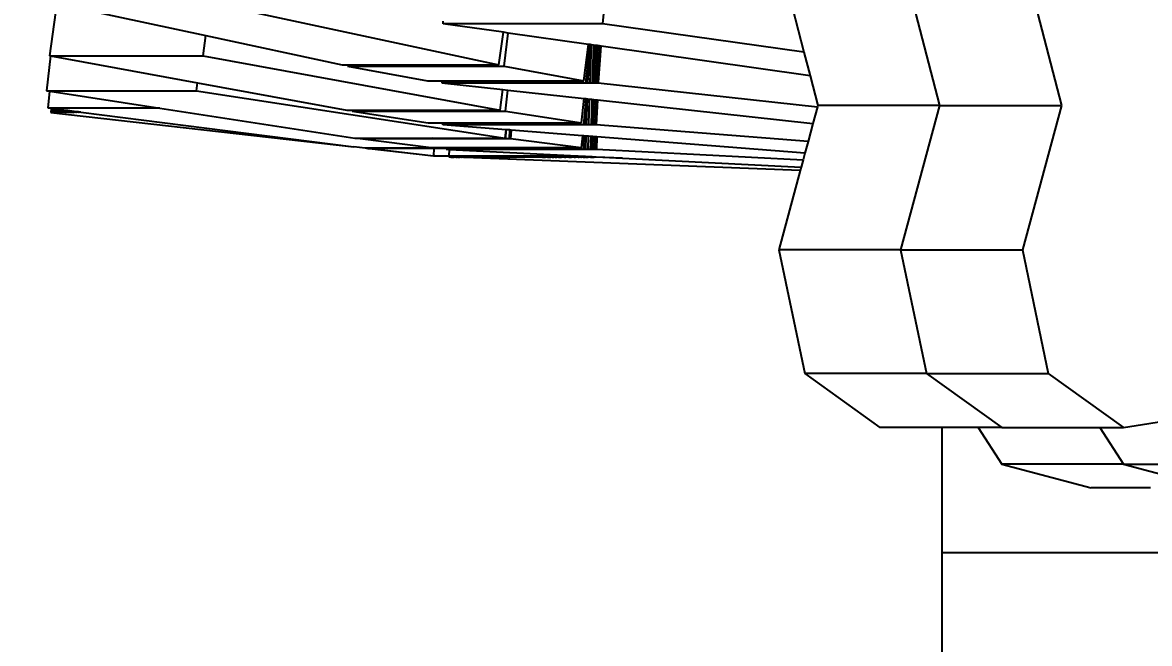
# Model space of a CAD drawing. Extents: x -24961 to 905641, y -154323 to 635957.
# Drawn here: x 392127.5 to 392526.9, y -138791.4 to -138571.2 of the extents above; entities that cross this region are included whole.
import ezdxf

# ---------------------------------------------------------------- set-up
doc = ezdxf.new("R2010")
doc.units = 0
doc.header["$LTSCALE"] = 1000
doc.header["$MEASUREMENT"] = 0
doc.layers.add('PUB_DIM', color=3, linetype='Continuous')
doc.styles.add('黑体_T3', font='simhei.ttf')
doc.dimstyles.new('副本 STANDARD黑&&100', dxfattribs={"dimtxt": 350, "dimasz": 100, "dimexe": 250, "dimexo": 300, "dimgap": 150, "dimtad": 1, "dimdec": 0, "dimdsep": 46, "dimtxsty": '黑体_T3', "dimblk": 'ARCHTICK', "dimcen": 0.09, "dimadec": 0, "dimazin": 0, "dimtfac": 1, "dimtdec": 0, "dimtix": 1, "dimtmove": 2, "dimatfit": 3, "dimfxl": 0, "dimtolj": 1, "dimtzin": 0, "dimarcsym": 0})

# ---------------------------------------------------------------- blocks, each defined once
blk = doc.blocks.new('_ArchTick')
at = {"color": 0, "linetype": 'ByBlock', "const_width": 0.4}
blk.add_lwpolyline([(-0.5, -0.5), (0.5, 0.5)], dxfattribs=at)
blk = doc.blocks.new('*D569')
at = {"layer": 'Defpoints', "color": 0, "transparency": 16777216}
for p in [(391242.56, -131207.9), (393009.55, -131207.9), (393009.55, -148107.9)]:
    blk.add_point(p, dxfattribs=at)
at = {"layer": 'PUB_DIM', "color": 0, "lineweight": -2, "transparency": 16777216}
for p, q in [((392709.55, -131207.9), (390992.56, -131207.9)), ((391242.56, -148107.9), (391242.56, -131207.9)), ((392709.55, -148107.9), (390992.56, -148107.9))]:
    blk.add_line(p, q, dxfattribs=at)
at = {"layer": 'PUB_DIM', "color": 0, "lineweight": -2, "transparency": 16777216, "xscale": 100, "yscale": 100, "zscale": 100}
for p, rotation in [((391242.56, -131207.9), 90), ((391242.56, -148107.9), 270)]:
    blk.add_blockref('_ArchTick', p, dxfattribs=dict(at, rotation=rotation))
at = {"layer": 'PUB_DIM', "color": 0, "transparency": 16777216, "insert": (390915.59, -139657.9), "char_height": 350, "attachment_point": 5, "rotation": 90, "style": '黑体_T3'}
blk.add_mtext('\\A1;16900', dxfattribs=at)
blk = doc.blocks.new('*D585')
at = {"layer": 'Defpoints', "color": 0, "transparency": 16777216}
for p in [(391771.84, -136107.63), (393008.57, -136107.88), (393007.84, -139707.88)]:
    blk.add_point(p, dxfattribs=at)
at = {"layer": 'PUB_DIM', "color": 0, "lineweight": -2, "transparency": 16777216}
for p, q in [((392708.57, -136107.82), (391521.84, -136107.58)), ((391771.11, -139707.63), (391771.84, -136107.63)), ((392707.84, -139707.82), (391521.11, -139707.58))]:
    blk.add_line(p, q, dxfattribs=at)
at = {"layer": 'PUB_DIM', "color": 0, "lineweight": -2, "transparency": 16777216, "xscale": 100, "yscale": 100, "zscale": 100}
for p, rotation in [((391771.84, -136107.63), 89.98847971758923), ((391771.11, -139707.63), 269.9884797175893)]:
    blk.add_blockref('_ArchTick', p, dxfattribs=dict(at, rotation=rotation))
at = {"layer": 'PUB_DIM', "color": 0, "transparency": 16777216, "insert": (391444.51, -137907.57), "char_height": 350, "attachment_point": 5, "rotation": 89.9885, "style": '黑体_T3'}
blk.add_mtext('\\A1;3600', dxfattribs=at)

msp = doc.modelspace()

# ---------------------------------------------------------------- linework, layer by layer
for p, q in [((392334.67, -138554.47), (392333.02, -138571.66)), ((392440.65, -138554.92), (392452.53, -138600.65)), ((392483.83, -138554.92), (392495.71, -138600.65)), ((392139.91, -138564.54), (392192.4, -138575.83)), ((392195.36, -138564.54), (392296.24, -138586.24)), ((392400.38, -138566.08), (392404.45, -138581.76)), ((392139.11, -138567.68), (392137.09, -138583.02)), ((392276.53, -138571.66), (392276.62, -138570.78)), ((392333.02, -138571.66), (392276.53, -138571.66)), ((392297.97, -138574.69), (392276.53, -138571.66)), ((392296.24, -138586.24), (392297.97, -138574.69)), ((392299.66, -138574.93), (392297.97, -138574.69)), ((392298.15, -138586.63), (392299.66, -138574.93)), ((392328.13, -138578.96), (392299.66, -138574.93)), ((392404.45, -138581.76), (392333.02, -138571.66)), ((392191.45, -138583.02), (392192.4, -138575.83)), ((392192.4, -138575.83), (392240.79, -138586.24)), ((392326.46, -138591.89), (392328.13, -138578.96)), ((392327.16, -138592.63), (392328.68, -138579.04)), ((392328.93, -138579.07), (392328.02, -138588.81)), ((392328.68, -138579.04), (392328.13, -138578.96)), ((392328.93, -138579.07), (392328.68, -138579.04)), ((392328.68, -138592.63), (392329.11, -138579.1)), ((392329.11, -138579.1), (392328.93, -138579.07)), ((392329.85, -138579.2), (392329.11, -138579.1)), ((392329.85, -138579.2), (392329.43, -138592.63)), ((392330.56, -138579.3), (392329.85, -138579.2)), ((392330.16, -138592.63), (392330.56, -138579.3)), ((392331.25, -138579.4), (392330.56, -138579.3)), ((392330.86, -138592.63), (392331.25, -138579.4)), ((392331.91, -138579.49), (392331.25, -138579.4)), ((392331.91, -138579.49), (392331.54, -138592.4)), ((392332.26, -138579.54), (392331.91, -138579.49)), ((392137.36, -138583.07), (392135.96, -138595.38)), ((392137.09, -138583.02), (392191.45, -138583.02)), ((392137.09, -138583.02), (392137.36, -138583.07)), ((392137.36, -138583.07), (392189.5, -138592.63)), ((392191.45, -138583.02), (392296.76, -138602.33)), ((392332.02, -138586.06), (392332.26, -138579.54)), ((392332.39, -138579.56), (392332.02, -138586.06)), ((392332.02, -138586.06), (392332.51, -138579.58)), ((392332.39, -138579.56), (392332.26, -138579.54)), ((392332.51, -138579.58), (392332.39, -138579.56)), ((392406.61, -138590.07), (392332.51, -138579.58)), ((392404.45, -138581.76), (392406.61, -138590.07)), ((392240.79, -138586.24), (392242.75, -138586.24)), ((392242.75, -138586.24), (392242.7, -138586.63)), ((392242.7, -138586.63), (392271.01, -138591.89)), ((392242.7, -138586.63), (392271.69, -138586.63)), ((392242.75, -138586.24), (392271.74, -138586.24)), ((392271.74, -138586.24), (392271.69, -138586.63)), ((392271.69, -138586.63), (392276.53, -138586.63)), ((392271.74, -138586.24), (392276.56, -138586.24)), ((392276.56, -138586.24), (392276.53, -138586.63)), ((392276.53, -138586.63), (392298.15, -138586.63)), ((392276.56, -138586.24), (392296.24, -138586.24)), ((392298.15, -138586.63), (392326.46, -138591.89)), ((392332.02, -138586.06), (392331.54, -138592.4)), ((392328.02, -138588.81), (392327.66, -138592.63)), ((392327.89, -138592.63), (392328.02, -138588.81)), ((392406.61, -138590.07), (392409.35, -138600.65)), ((392135.96, -138595.38), (392189.19, -138595.38)), ((392135.96, -138595.38), (392137.13, -138595.56)), ((392189.19, -138595.38), (392189.5, -138592.63)), ((392189.19, -138595.38), (392298.5, -138612.2)), ((392189.5, -138592.63), (392242.4, -138602.33)), ((392271.01, -138591.89), (392276.13, -138591.89)), ((392276.13, -138591.89), (392276.07, -138592.63)), ((392276.07, -138592.63), (392298.03, -138592.63)), ((392276.07, -138592.63), (392297.72, -138594.99)), ((392276.13, -138591.89), (392298.13, -138591.89)), ((392296.76, -138602.33), (392297.72, -138594.99)), ((392297.72, -138594.99), (392299.48, -138595.18)), ((392298.03, -138592.63), (392298.13, -138591.89)), ((392298.03, -138592.63), (392299.76, -138592.63)), ((392298.13, -138591.89), (392299.85, -138591.89)), ((392298.65, -138602.65), (392299.48, -138595.18)), ((392299.48, -138595.18), (392326.55, -138598.13)), ((392299.76, -138592.63), (392299.85, -138591.89)), ((392299.76, -138592.63), (392327.16, -138592.63)), ((392299.85, -138591.89), (392326.46, -138591.89)), ((392327.16, -138592.63), (392327.66, -138592.63)), ((392327.66, -138592.63), (392327.89, -138592.63)), ((392327.89, -138592.63), (392328.68, -138592.63)), ((392328.68, -138592.63), (392329.43, -138592.63)), ((392329.43, -138592.63), (392330.16, -138592.63)), ((392330.16, -138592.63), (392330.86, -138592.63)), ((392330.86, -138592.63), (392331.52, -138592.63)), ((392331.52, -138592.63), (392331.54, -138592.4)), ((392331.52, -138592.63), (392409.23, -138601.1)), ((392136.55, -138601.56), (392137.13, -138595.56)), ((392137.13, -138595.56), (392176.14, -138601.56)), ((392325.58, -138606.83), (392326.55, -138598.13)), ((392326.55, -138598.13), (392327.14, -138598.2)), ((392327.14, -138598.2), (392326.76, -138602.24)), ((392327.14, -138598.2), (392327.71, -138598.26)), ((392327.41, -138607.44), (392327.71, -138598.26)), ((392327.71, -138598.26), (392328.49, -138598.35)), ((392328.21, -138607.44), (392328.49, -138598.35)), ((392328.49, -138598.35), (392329.25, -138598.43)), ((392329.25, -138598.43), (392328.97, -138607.44)), ((392329.25, -138598.43), (392329.98, -138598.51)), ((392329.71, -138607.44), (392329.98, -138598.51)), ((392329.98, -138598.51), (392330.68, -138598.58)), ((392330.42, -138607.44), (392330.68, -138598.58)), ((392330.68, -138598.58), (392331.31, -138598.65)), ((392331.31, -138598.65), (392330.81, -138607.44)), ((392331.31, -138598.65), (392407.64, -138606.98)), ((392176.14, -138601.56), (392136.55, -138601.56)), ((392137.6, -138601.7), (392136.55, -138601.56)), ((392137.6, -138601.7), (392137.48, -138603.07)), ((392137.48, -138603.07), (392137.89, -138603.06)), ((392137.48, -138603.07), (392244.96, -138615.27)), ((392138.01, -138601.75), (392137.6, -138601.7)), ((392138.01, -138601.75), (392137.89, -138603.06)), ((392137.89, -138603.06), (392138, -138603.07)), ((392138, -138603.07), (392138.32, -138603.04)), ((392138.43, -138601.8), (392138.01, -138601.75)), ((392138.32, -138603.04), (392138.43, -138601.8)), ((392138.55, -138603.07), (392138.32, -138603.04)), ((392138.89, -138601.86), (392138.43, -138601.8)), ((392138.78, -138603.03), (392138.55, -138603.07)), ((392138.78, -138603.03), (392138.89, -138601.86)), ((392138.78, -138603.03), (392139.13, -138603.07)), ((392139.37, -138601.92), (392138.89, -138601.86)), ((392139.38, -138603.03), (392139.13, -138603.07)), ((392139.26, -138603.02), (392139.37, -138601.92)), ((392139.38, -138603.03), (392139.26, -138603.02)), ((392139.87, -138601.98), (392139.37, -138601.92)), ((392139.5, -138603.04), (392139.38, -138603.03)), ((392139.77, -138603), (392139.5, -138603.04)), ((392139.73, -138603.07), (392139.5, -138603.04)), ((392140.01, -138603.03), (392139.73, -138603.07)), ((392139.77, -138603), (392139.87, -138601.98)), ((392139.77, -138603), (392140.01, -138603.03)), ((392140.4, -138602.05), (392139.87, -138601.98)), ((392140.31, -138602.99), (392140.01, -138603.03)), ((392140.01, -138603.03), (392140.36, -138603.07)), ((392140.31, -138602.99), (392140.4, -138602.05)), ((392140.31, -138602.99), (392140.67, -138603.03)), ((392140.67, -138603.03), (392140.36, -138603.07)), ((392140.96, -138602.12), (392140.4, -138602.05)), ((392140.67, -138603.03), (392141.02, -138603.07)), ((392140.87, -138602.98), (392140.96, -138602.12)), ((392140.87, -138602.98), (392141.12, -138603)), ((392141.55, -138602.2), (392140.96, -138602.12)), ((392141.36, -138603.03), (392141.02, -138603.07)), ((392141.47, -138602.96), (392141.12, -138603)), ((392141.36, -138603.03), (392141.12, -138603)), ((392141.36, -138603.03), (392141.71, -138603.07)), ((392141.47, -138602.96), (392141.55, -138602.2)), ((392142.08, -138603.03), (392141.47, -138602.96)), ((392142.18, -138602.28), (392141.55, -138602.2)), ((392142.08, -138603.03), (392141.71, -138603.07)), ((392142.2, -138603.04), (392142.08, -138603.03)), ((392142.1, -138602.95), (392142.18, -138602.28)), ((392142.46, -138602.99), (392142.1, -138602.95)), ((392142.83, -138602.36), (392142.18, -138602.28)), ((392142.58, -138603), (392142.2, -138603.04)), ((392142.43, -138603.07), (392142.2, -138603.04)), ((392142.83, -138603.03), (392142.43, -138603.07)), ((392142.77, -138602.93), (392142.46, -138602.99)), ((392142.58, -138603), (392142.46, -138602.99)), ((392142.83, -138603.03), (392142.58, -138603)), ((392142.77, -138602.93), (392142.83, -138602.36)), ((392143.49, -138603.02), (392142.77, -138602.93)), ((392143.52, -138602.45), (392142.83, -138602.36)), ((392142.83, -138603.03), (392143.18, -138603.07)), ((392143.49, -138603.02), (392143.18, -138603.07)), ((392143.46, -138602.92), (392143.52, -138602.45)), ((392143.94, -138602.98), (392143.46, -138602.92)), ((392143.61, -138603.03), (392143.49, -138603.02)), ((392144.24, -138602.54), (392143.52, -138602.45)), ((392143.94, -138602.98), (392143.61, -138603.03)), ((392143.84, -138603.06), (392143.61, -138603.03)), ((392144.18, -138603), (392143.84, -138603.06)), ((392143.96, -138603.07), (392143.84, -138603.06)), ((392143.94, -138602.98), (392144.18, -138603)), ((392144.3, -138603.02), (392143.96, -138603.07)), ((392144.54, -138602.95), (392144.18, -138603)), ((392144.3, -138603.02), (392144.18, -138603)), ((392144.2, -138602.91), (392144.24, -138602.54)), ((392144.2, -138602.91), (392144.54, -138602.95)), ((392145, -138602.63), (392144.24, -138602.54)), ((392144.66, -138602.96), (392144.3, -138603.02)), ((392144.3, -138603.02), (392144.54, -138603.04)), ((392144.97, -138602.9), (392144.54, -138602.95)), ((392144.66, -138602.96), (392144.54, -138602.95)), ((392144.9, -138602.99), (392144.54, -138603.04)), ((392144.77, -138603.07), (392144.54, -138603.04)), ((392144.66, -138602.96), (392144.9, -138602.99)), ((392145.15, -138603.02), (392144.77, -138603.07)), ((392144.9, -138602.99), (392145.15, -138603.02)), ((392144.97, -138602.9), (392145, -138602.63)), ((392146.03, -138603.02), (392144.97, -138602.9)), ((392145.79, -138602.73), (392145, -138602.63)), ((392145.15, -138603.02), (392145.62, -138603.07)), ((392146.03, -138603.02), (392145.62, -138603.07)), ((392145.77, -138602.88), (392145.79, -138602.73)), ((392145.77, -138602.88), (392146.45, -138602.96)), ((392146.62, -138602.84), (392145.79, -138602.73)), ((392146.45, -138602.96), (392146.03, -138603.02)), ((392146.15, -138603.03), (392146.03, -138603.02)), ((392146.57, -138602.98), (392146.15, -138603.03)), ((392146.26, -138603.04), (392146.15, -138603.03)), ((392146.69, -138602.99), (392146.26, -138603.04)), ((392146.38, -138603.06), (392146.26, -138603.04)), ((392146.81, -138603), (392146.38, -138603.06)), ((392146.5, -138603.07), (392146.38, -138603.06)), ((392146.84, -138602.9), (392146.45, -138602.96)), ((392146.57, -138602.98), (392146.45, -138602.96)), ((392146.94, -138603.02), (392146.5, -138603.07)), ((392147.07, -138602.92), (392146.57, -138602.98)), ((392146.69, -138602.99), (392146.57, -138602.98)), ((392146.62, -138602.87), (392146.62, -138602.84)), ((392146.9, -138602.87), (392146.62, -138602.84)), ((392146.84, -138602.9), (392146.62, -138602.87)), ((392147.07, -138602.92), (392146.69, -138602.99)), ((392146.81, -138603), (392146.69, -138602.99)), ((392147.2, -138602.93), (392146.81, -138603)), ((392146.94, -138603.02), (392146.81, -138603)), ((392146.9, -138602.87), (392146.84, -138602.9)), ((392146.95, -138602.91), (392146.84, -138602.9)), ((392146.99, -138602.88), (392146.9, -138602.87)), ((392147.32, -138602.95), (392146.94, -138603.02)), ((392147.06, -138603.03), (392146.94, -138603.02)), ((392146.99, -138602.88), (392146.95, -138602.91)), ((392147.07, -138602.92), (392146.95, -138602.91)), ((392147.09, -138602.9), (392146.99, -138602.88)), ((392147.45, -138602.96), (392147.06, -138603.03)), ((392147.18, -138603.04), (392147.06, -138603.03)), ((392147.09, -138602.9), (392147.07, -138602.92)), ((392147.18, -138602.91), (392147.09, -138602.9)), ((392147.2, -138602.93), (392147.18, -138602.91)), ((392147.71, -138602.98), (392147.18, -138603.04)), ((392147.29, -138603.06), (392147.18, -138603.04)), ((392147.29, -138602.92), (392147.2, -138602.93)), ((392147.32, -138602.95), (392147.29, -138602.92)), ((392147.82, -138602.99), (392147.29, -138603.06)), ((392147.41, -138603.07), (392147.29, -138603.06)), ((392147.39, -138602.93), (392147.32, -138602.95)), ((392147.45, -138602.96), (392147.39, -138602.93)), ((392147.82, -138602.99), (392147.41, -138603.07)), ((392147.49, -138602.95), (392147.45, -138602.96)), ((392147.71, -138602.98), (392147.49, -138602.95)), ((392147.82, -138602.99), (392147.71, -138602.98)), ((392147.84, -138603), (392147.82, -138602.99)), ((392147.93, -138603), (392147.84, -138603)), ((392147.97, -138603.02), (392147.93, -138603)), ((392148.04, -138603.02), (392147.97, -138603.02)), ((392148.1, -138603.03), (392148.04, -138603.02)), ((392148.14, -138603.03), (392148.1, -138603.03)), ((392148.14, -138603.03), (392244.96, -138615.27)), ((392176.14, -138601.56), (392245.28, -138612.2)), ((392242.4, -138602.33), (392244.32, -138602.33)), ((392244.32, -138602.33), (392244.29, -138602.65)), ((392244.29, -138602.65), (392271.22, -138606.83)), ((392244.29, -138602.65), (392271.69, -138602.65)), ((392244.32, -138602.33), (392271.73, -138602.33)), ((392271.73, -138602.33), (392271.69, -138602.65)), ((392271.69, -138602.65), (392276.72, -138602.65)), ((392271.73, -138602.33), (392276.74, -138602.33)), ((392276.72, -138602.65), (392276.74, -138602.33)), ((392276.72, -138602.65), (392298.65, -138602.65)), ((392276.74, -138602.33), (392296.76, -138602.33)), ((392298.65, -138602.65), (392325.58, -138606.83)), ((392326.76, -138602.24), (392326.27, -138607.44)), ((392326.76, -138602.24), (392326.59, -138607.44)), ((392409.23, -138601.1), (392407.64, -138606.98)), ((392409.35, -138600.65), (392409.23, -138601.1)), ((392452.53, -138600.65), (392409.35, -138600.65)), ((392452.53, -138600.65), (392438.69, -138651.76)), ((392452.53, -138600.65), (392495.71, -138600.65)), ((392495.71, -138600.65), (392481.86, -138651.76)), ((392271.22, -138606.83), (392276.48, -138606.83)), ((392276.45, -138607.44), (392276.48, -138606.83)), ((392299.04, -138607.44), (392276.45, -138607.44)), ((392298.84, -138609.21), (392276.45, -138607.44)), ((392276.48, -138606.83), (392299.11, -138606.83)), ((392299.04, -138607.44), (392299.11, -138606.83)), ((392300.27, -138607.44), (392299.04, -138607.44)), ((392299.11, -138606.83), (392300.29, -138606.83)), ((392300.27, -138607.44), (392300.29, -138606.83)), ((392300.85, -138607.44), (392300.27, -138607.44)), ((392300.29, -138606.83), (392300.91, -138606.83)), ((392300.91, -138606.83), (392300.85, -138607.44)), ((392326.27, -138607.44), (392300.85, -138607.44)), ((392300.91, -138606.83), (392325.58, -138606.83)), ((392326.59, -138607.44), (392326.27, -138607.44)), ((392327.41, -138607.44), (392326.59, -138607.44)), ((392328.21, -138607.44), (392327.41, -138607.44)), ((392328.97, -138607.44), (392328.21, -138607.44)), ((392329.71, -138607.44), (392328.97, -138607.44)), ((392330.42, -138607.44), (392329.71, -138607.44)), ((392330.81, -138607.44), (392330.42, -138607.44)), ((392405.91, -138613.37), (392330.81, -138607.44)), ((392407.64, -138606.98), (392405.91, -138613.37)), ((392298.5, -138612.2), (392298.84, -138609.21)), ((392298.76, -138612.46), (392298.9, -138609.21)), ((392298.9, -138609.21), (392298.84, -138609.21)), ((392300.18, -138609.31), (392298.9, -138609.21)), ((392300.04, -138612.46), (392300.18, -138609.31)), ((392300.67, -138609.35), (392300.18, -138609.31)), ((392300.67, -138609.35), (392300.38, -138612.46)), ((392325.91, -138611.34), (392300.67, -138609.35)), ((392325.91, -138611.34), (392325.5, -138615.65)), ((392326.45, -138611.39), (392325.91, -138611.34)), ((392326.45, -138611.39), (392326.29, -138616.13)), ((392327.28, -138611.45), (392326.45, -138611.39)), ((392327.13, -138616.13), (392327.28, -138611.45)), ((392328.08, -138611.51), (392327.28, -138611.45)), ((392248.89, -138615.77), (392244.96, -138615.27)), ((392245.28, -138612.2), (392247.18, -138612.2)), ((392247.16, -138612.46), (392247.18, -138612.2)), ((392272.58, -138612.44), (392247.16, -138612.46)), ((392272.28, -138615.65), (392247.16, -138612.46)), ((392247.18, -138612.2), (392272.6, -138612.2)), ((392272.58, -138612.44), (392272.6, -138612.2)), ((392274.78, -138612.46), (392272.58, -138612.44)), ((392272.6, -138612.2), (392272.69, -138612.2)), ((392273.73, -138612.33), (392272.69, -138612.2)), ((392272.69, -138612.2), (392273.75, -138612.2)), ((392273.73, -138612.33), (392273.75, -138612.2)), ((392274.13, -138612.38), (392273.73, -138612.33)), ((392273.75, -138612.2), (392274.15, -138612.2)), ((392274.15, -138612.2), (392274.13, -138612.38)), ((392274.55, -138612.43), (392274.13, -138612.38)), ((392274.15, -138612.2), (392274.57, -138612.2)), ((392274.57, -138612.2), (392274.55, -138612.43)), ((392274.78, -138612.46), (392274.55, -138612.43)), ((392274.57, -138612.2), (392275.02, -138612.2)), ((392274.99, -138612.46), (392274.78, -138612.46)), ((392274.99, -138612.46), (392275.02, -138612.2)), ((392275.46, -138612.46), (392274.99, -138612.46)), ((392275.02, -138612.2), (392275.49, -138612.2)), ((392275.46, -138612.46), (392275.49, -138612.2)), ((392275.96, -138612.46), (392275.46, -138612.46)), ((392275.49, -138612.2), (392275.98, -138612.2)), ((392275.96, -138612.46), (392275.98, -138612.2)), ((392276.48, -138612.46), (392275.96, -138612.46)), ((392275.98, -138612.2), (392276.51, -138612.2)), ((392276.48, -138612.46), (392276.51, -138612.2)), ((392277.03, -138612.46), (392276.48, -138612.46)), ((392276.51, -138612.2), (392277.06, -138612.2)), ((392277.03, -138612.46), (392277.06, -138612.2)), ((392277.62, -138612.46), (392277.03, -138612.46)), ((392277.06, -138612.2), (392277.64, -138612.2)), ((392277.62, -138612.46), (392277.64, -138612.2)), ((392277.8, -138612.46), (392277.62, -138612.46)), ((392277.64, -138612.2), (392277.81, -138612.2)), ((392277.81, -138612.2), (392277.8, -138612.46)), ((392278.23, -138612.46), (392277.8, -138612.46)), ((392277.81, -138612.2), (392278.26, -138612.2)), ((392278.23, -138612.46), (392278.26, -138612.2)), ((392278.87, -138612.46), (392278.23, -138612.46)), ((392278.26, -138612.2), (392278.9, -138612.2)), ((392278.87, -138612.46), (392278.9, -138612.2)), ((392278.92, -138612.46), (392278.87, -138612.46)), ((392278.9, -138612.2), (392278.93, -138612.2)), ((392278.92, -138612.46), (392278.93, -138612.2)), ((392279.47, -138612.46), (392278.92, -138612.46)), ((392278.93, -138612.2), (392279.48, -138612.2)), ((392279.48, -138612.2), (392279.47, -138612.46)), ((392279.55, -138612.46), (392279.47, -138612.46)), ((392279.48, -138612.2), (392279.58, -138612.2)), ((392279.55, -138612.46), (392279.58, -138612.2)), ((392280.04, -138612.46), (392279.55, -138612.46)), ((392279.58, -138612.2), (392280.05, -138612.2)), ((392280.05, -138612.2), (392280.04, -138612.46)), ((392280.26, -138612.46), (392280.04, -138612.46)), ((392280.05, -138612.2), (392280.29, -138612.2)), ((392280.26, -138612.46), (392280.29, -138612.2)), ((392280.63, -138612.46), (392280.26, -138612.46)), ((392280.29, -138612.2), (392280.64, -138612.2)), ((392280.63, -138612.46), (392280.64, -138612.2)), ((392281.01, -138612.46), (392280.63, -138612.46)), ((392280.64, -138612.2), (392281.04, -138612.2)), ((392281.01, -138612.46), (392281.04, -138612.2)), ((392281.26, -138612.46), (392281.01, -138612.46)), ((392281.04, -138612.2), (392281.26, -138612.2)), ((392281.26, -138612.2), (392281.26, -138612.46)), ((392281.26, -138612.2), (392281.82, -138612.2)), ((392281.79, -138612.46), (392281.26, -138612.46)), ((392281.79, -138612.46), (392281.82, -138612.2)), ((392281.91, -138612.46), (392281.79, -138612.46)), ((392281.82, -138612.2), (392281.91, -138612.2)), ((392281.91, -138612.2), (392281.91, -138612.46)), ((392281.91, -138612.2), (392282.59, -138612.2)), ((392282.58, -138612.46), (392281.91, -138612.46)), ((392282.58, -138612.46), (392282.59, -138612.2)), ((392282.58, -138612.46), (392282.64, -138612.2)), ((392283.29, -138612.46), (392282.58, -138612.46)), ((392282.59, -138612.2), (392282.64, -138612.2)), ((392282.64, -138612.2), (392283.3, -138612.2)), ((392283.29, -138612.46), (392283.3, -138612.2)), ((392283.46, -138612.46), (392283.29, -138612.46)), ((392283.3, -138612.2), (392283.49, -138612.2)), ((392283.46, -138612.46), (392283.49, -138612.2)), ((392284.02, -138612.46), (392283.46, -138612.46)), ((392283.49, -138612.2), (392284.03, -138612.2)), ((392284.02, -138612.46), (392284.03, -138612.2)), ((392284.35, -138612.46), (392284.02, -138612.46)), ((392284.03, -138612.2), (392284.38, -138612.2)), ((392284.35, -138612.46), (392284.38, -138612.2)), ((392284.79, -138612.46), (392284.35, -138612.46)), ((392284.38, -138612.2), (392284.8, -138612.2)), ((392284.8, -138612.2), (392284.79, -138612.46)), ((392285.28, -138612.46), (392284.79, -138612.46)), ((392284.8, -138612.2), (392285.31, -138612.2)), ((392285.28, -138612.46), (392285.31, -138612.2)), ((392285.58, -138612.46), (392285.28, -138612.46)), ((392285.31, -138612.2), (392285.59, -138612.2)), ((392285.58, -138612.46), (392285.59, -138612.2)), ((392286.24, -138612.46), (392285.58, -138612.46)), ((392285.59, -138612.2), (392286.27, -138612.2)), ((392286.27, -138612.2), (392286.24, -138612.46)), ((392286.41, -138612.46), (392286.24, -138612.46)), ((392286.27, -138612.2), (392286.42, -138612.2)), ((392286.42, -138612.2), (392286.41, -138612.46)), ((392287.24, -138612.46), (392286.41, -138612.46)), ((392286.42, -138612.2), (392287.27, -138612.2)), ((392287.27, -138612.2), (392287.24, -138612.46)), ((392287.27, -138612.46), (392287.24, -138612.46)), ((392287.27, -138612.46), (392287.27, -138612.2)), ((392287.27, -138612.2), (392288.17, -138612.2)), ((392288.16, -138612.46), (392287.27, -138612.46)), ((392288.16, -138612.46), (392288.17, -138612.2)), ((392288.27, -138612.46), (392288.16, -138612.46)), ((392288.17, -138612.2), (392288.31, -138612.2)), ((392288.31, -138612.2), (392288.27, -138612.46)), ((392289.08, -138612.46), (392288.27, -138612.46)), ((392288.31, -138612.2), (392289.09, -138612.2)), ((392289.09, -138612.2), (392289.08, -138612.46)), ((392289.34, -138612.46), (392289.08, -138612.46)), ((392289.09, -138612.2), (392289.38, -138612.2)), ((392289.34, -138612.46), (392289.38, -138612.2)), ((392290.03, -138612.46), (392289.34, -138612.46)), ((392289.38, -138612.2), (392290.04, -138612.2)), ((392290.03, -138612.46), (392290.04, -138612.2)), ((392290.63, -138612.46), (392290.03, -138612.46)), ((392290.04, -138612.2), (392290.66, -138612.2)), ((392290.63, -138612.46), (392290.66, -138612.2)), ((392291.01, -138612.46), (392290.63, -138612.46)), ((392290.66, -138612.2), (392291.02, -138612.2)), ((392291.01, -138612.46), (392291.02, -138612.2)), ((392291.91, -138612.46), (392291.01, -138612.46)), ((392291.02, -138612.2), (392291.95, -138612.2)), ((392291.91, -138612.46), (392291.95, -138612.2)), ((392292.02, -138612.46), (392291.91, -138612.46)), ((392291.95, -138612.2), (392292.03, -138612.2)), ((392292.02, -138612.46), (392292.03, -138612.2)), ((392293.06, -138612.46), (392292.02, -138612.46)), ((392292.03, -138612.2), (392293.07, -138612.2)), ((392293.07, -138612.2), (392293.06, -138612.46)), ((392294.12, -138612.46), (392293.06, -138612.46)), ((392293.07, -138612.2), (392294.14, -138612.2)), ((392294.14, -138612.2), (392294.12, -138612.46)), ((392295.22, -138612.46), (392294.12, -138612.46)), ((392294.14, -138612.2), (392295.23, -138612.2)), ((392295.23, -138612.2), (392295.22, -138612.46)), ((392296.33, -138612.46), (392295.22, -138612.46)), ((392295.23, -138612.2), (392296.34, -138612.2)), ((392296.34, -138612.2), (392296.33, -138612.46)), ((392297.47, -138612.46), (392296.33, -138612.46)), ((392296.34, -138612.2), (392297.48, -138612.2)), ((392297.47, -138612.46), (392297.48, -138612.2)), ((392298.76, -138612.46), (392297.47, -138612.46)), ((392297.48, -138612.2), (392298.5, -138612.2)), ((392300.04, -138612.46), (392298.76, -138612.46)), ((392300.38, -138612.46), (392300.04, -138612.46)), ((392325.45, -138615.64), (392300.38, -138612.46)), ((392327.93, -138616.13), (392328.08, -138611.51)), ((392328.85, -138611.58), (392328.08, -138611.51)), ((392328.85, -138611.58), (392328.7, -138616.13)), ((392329.59, -138611.63), (392328.85, -138611.58)), ((392329.45, -138616.13), (392329.59, -138611.63)), ((392330.3, -138611.69), (392329.59, -138611.63)), ((392330.17, -138616.13), (392330.3, -138611.69)), ((392330.99, -138611.74), (392330.3, -138611.69)), ((392330.99, -138611.74), (392330.86, -138616.13)), ((392330.89, -138616.13), (392331.05, -138611.75)), ((392331.05, -138611.75), (392330.99, -138611.74)), ((392404.77, -138617.56), (392331.05, -138611.75)), ((392405.91, -138613.37), (392404.77, -138617.56)), ((392249.34, -138615.77), (392248.89, -138615.77)), ((392249.34, -138615.77), (392249.83, -138615.83)), ((392249.84, -138615.77), (392249.34, -138615.77)), ((392249.83, -138615.83), (392249.84, -138615.77)), ((392249.83, -138615.88), (392249.83, -138615.83)), ((392249.83, -138615.83), (392250.33, -138615.88)), ((392273.2, -138618.54), (392249.83, -138615.88)), ((392250.33, -138615.88), (392249.83, -138615.88)), ((392273.44, -138615.77), (392249.84, -138615.77)), ((392250.33, -138615.88), (392273.21, -138618.48)), ((392273.43, -138615.88), (392250.33, -138615.88)), ((392277.68, -138615.65), (392272.28, -138615.65)), ((392273.2, -138618.54), (392273.21, -138618.48)), ((392273.59, -138618.52), (392273.2, -138618.54)), ((392273.21, -138618.48), (392273.43, -138615.88)), ((392273.21, -138618.48), (392273.59, -138618.52)), ((392273.43, -138615.88), (392273.44, -138615.77)), ((392277.67, -138615.88), (392273.43, -138615.88)), ((392277.68, -138615.77), (392273.44, -138615.77)), ((392273.59, -138618.52), (392278.75, -138618.52)), ((392277.67, -138615.88), (392277.66, -138616.13)), ((392277.66, -138616.13), (392278.82, -138616.13)), ((392277.66, -138616.13), (392278.82, -138616.19)), ((392277.68, -138615.77), (392277.67, -138615.88)), ((392278.83, -138615.88), (392277.67, -138615.88)), ((392277.68, -138615.65), (392277.68, -138615.77)), ((392299.99, -138615.65), (392277.68, -138615.65)), ((392278.83, -138615.77), (392277.68, -138615.77)), ((392278.74, -138618.95), (392278.75, -138618.52)), ((392279.28, -138618.95), (392278.74, -138618.95)), ((392278.75, -138618.52), (392278.82, -138616.19)), ((392278.75, -138618.52), (392279.29, -138618.52)), ((392278.82, -138616.13), (392278.83, -138615.88)), ((392278.82, -138616.13), (392303.31, -138616.13)), ((392278.82, -138616.19), (392324.11, -138618.49)), ((392278.83, -138615.88), (392278.83, -138615.77)), ((392300.15, -138615.77), (392278.83, -138615.77)), ((392300.93, -138615.86), (392278.83, -138615.88)), ((392279.29, -138618.52), (392279.28, -138618.95)), ((392279.28, -138618.95), (392279.32, -138618.95)), ((392279.29, -138618.52), (392279.86, -138618.52)), ((392279.32, -138618.95), (392279.84, -138618.95)), ((392279.86, -138618.52), (392279.84, -138618.95)), ((392279.84, -138618.95), (392279.92, -138618.95)), ((392279.86, -138618.52), (392280.45, -138618.52)), ((392279.92, -138618.95), (392280.43, -138618.95)), ((392280.43, -138618.95), (392280.45, -138618.52)), ((392280.55, -138618.95), (392280.43, -138618.95)), ((392280.45, -138618.52), (392281.06, -138618.52)), ((392281.05, -138618.95), (392280.55, -138618.95)), ((392281.06, -138618.52), (392281.05, -138618.95)), ((392281.05, -138618.95), (392281.21, -138618.95)), ((392281.06, -138618.52), (392281.71, -138618.52)), ((392403.13, -138623.63), (392281.21, -138618.95)), ((392281.21, -138618.95), (392281.69, -138618.95)), ((392281.71, -138618.52), (392281.69, -138618.95)), ((392281.89, -138618.95), (392281.69, -138618.95)), ((392281.71, -138618.52), (392282.38, -138618.52)), ((392281.89, -138618.95), (392282.37, -138618.95)), ((392282.37, -138618.95), (392282.38, -138618.52)), ((392282.37, -138618.95), (392282.6, -138618.95)), ((392282.38, -138618.52), (392283.08, -138618.52)), ((392283.07, -138618.94), (392282.6, -138618.95)), ((392283.07, -138618.94), (392283.08, -138618.52)), ((392283.07, -138618.94), (392283.34, -138618.95)), ((392283.08, -138618.52), (392283.81, -138618.52)), ((392283.8, -138618.94), (392283.34, -138618.95)), ((392283.8, -138618.94), (392283.81, -138618.52)), ((392283.8, -138618.94), (392284.12, -138618.95)), ((392283.81, -138618.52), (392284.57, -138618.52)), ((392284.56, -138618.94), (392284.12, -138618.95)), ((392284.57, -138618.52), (392284.56, -138618.94)), ((392284.92, -138618.95), (392284.56, -138618.94)), ((392284.57, -138618.52), (392285.36, -138618.52)), ((392284.92, -138618.95), (392285.35, -138618.94)), ((392285.35, -138618.94), (392285.36, -138618.52)), ((392285.75, -138618.95), (392285.35, -138618.94)), ((392285.36, -138618.52), (392286.18, -138618.52)), ((392286.17, -138618.94), (392285.75, -138618.95)), ((392286.18, -138618.52), (392286.17, -138618.94)), ((392286.17, -138618.94), (392286.61, -138618.95)), ((392286.18, -138618.52), (392287.04, -138618.52)), ((392286.61, -138618.95), (392287.02, -138618.94)), ((392287.02, -138618.94), (392287.04, -138618.52)), ((392287.5, -138618.95), (392287.02, -138618.94)), ((392287.04, -138618.52), (392287.92, -138618.52)), ((392287.9, -138618.93), (392287.5, -138618.95)), ((392287.9, -138618.93), (392287.92, -138618.52)), ((392287.9, -138618.93), (392288.42, -138618.95)), ((392287.92, -138618.52), (392288.84, -138618.52)), ((392288.82, -138618.93), (392288.42, -138618.95)), ((392288.84, -138618.52), (392288.82, -138618.93)), ((392289.37, -138618.95), (392288.82, -138618.93)), ((392288.84, -138618.52), (392289.78, -138618.52)), ((392289.37, -138618.95), (392289.77, -138618.93)), ((392289.77, -138618.93), (392289.78, -138618.52)), ((392289.77, -138618.93), (392290.35, -138618.95)), ((392289.78, -138618.52), (392290.76, -138618.52)), ((392290.74, -138618.93), (392290.35, -138618.95)), ((392290.74, -138618.93), (392290.76, -138618.52)), ((392290.74, -138618.93), (392291.36, -138618.95)), ((392290.76, -138618.52), (392291.77, -138618.52)), ((392291.75, -138618.93), (392291.36, -138618.95)), ((392291.75, -138618.93), (392291.77, -138618.52)), ((392291.75, -138618.93), (392292.4, -138618.95)), ((392291.77, -138618.52), (392292.8, -138618.52)), ((392292.78, -138618.93), (392292.4, -138618.95)), ((392292.8, -138618.52), (392292.78, -138618.93)), ((392292.78, -138618.93), (392293.47, -138618.95)), ((392292.8, -138618.52), (392293.86, -138618.52)), ((392293.85, -138618.93), (392293.47, -138618.95)), ((392293.86, -138618.52), (392293.85, -138618.93)), ((392294.56, -138618.95), (392293.85, -138618.93)), ((392293.86, -138618.52), (392294.95, -138618.52)), ((392294.56, -138618.95), (392294.93, -138618.93)), ((392294.95, -138618.52), (392294.93, -138618.93)), ((392295.67, -138618.95), (392294.93, -138618.93)), ((392294.95, -138618.52), (392296.06, -138618.52)), ((392295.67, -138618.95), (392296.05, -138618.93)), ((392296.06, -138618.52), (392296.05, -138618.93)), ((392296.8, -138618.95), (392296.05, -138618.93)), ((392296.06, -138618.52), (392297.2, -138618.52)), ((392296.8, -138618.95), (392297.18, -138618.93)), ((392297.18, -138618.93), (392297.2, -138618.52)), ((392297.96, -138618.95), (392297.18, -138618.93)), ((392297.2, -138618.52), (392298.49, -138618.52)), ((392298.47, -138618.93), (392297.96, -138618.95)), ((392298.47, -138618.93), (392298.49, -138618.52)), ((392298.47, -138618.93), (392299.08, -138618.95)), ((392298.49, -138618.52), (392299.77, -138618.52)), ((392299.75, -138618.94), (392299.08, -138618.95)), ((392299.75, -138618.94), (392299.77, -138618.52)), ((392299.75, -138618.94), (392300.19, -138618.95)), ((392299.77, -138618.52), (392309.25, -138618.52)), ((392300.93, -138615.77), (392299.99, -138615.65)), ((392300.96, -138615.65), (392299.99, -138615.65)), ((392300.15, -138615.77), (392300.93, -138615.86)), ((392300.93, -138615.77), (392300.15, -138615.77)), ((392309.23, -138618.93), (392300.19, -138618.95)), ((392300.96, -138615.65), (392300.93, -138615.77)), ((392300.93, -138615.77), (392300.93, -138615.86)), ((392300.93, -138615.86), (392301.14, -138615.88)), ((392301.89, -138615.65), (392300.96, -138615.65)), ((392301.87, -138615.88), (392301.14, -138615.88)), ((392301.14, -138615.88), (392302.2, -138616)), ((392301.89, -138615.65), (392301.87, -138615.88)), ((392302.21, -138615.92), (392301.87, -138615.88)), ((392302.24, -138615.65), (392301.89, -138615.65)), ((392302.2, -138616), (392302.21, -138615.92)), ((392302.2, -138616), (392303.31, -138616.13)), ((392302.21, -138615.92), (392302.24, -138615.65)), ((392303.47, -138616.06), (392302.21, -138615.92)), ((392303.53, -138615.65), (392302.24, -138615.65)), ((392303.31, -138616.13), (392303.46, -138616.13)), ((392303.46, -138616.13), (392303.47, -138616.06)), ((392303.46, -138616.13), (392304.04, -138616.13)), ((392303.47, -138616.06), (392303.53, -138615.65)), ((392304.04, -138616.13), (392303.47, -138616.06)), ((392304.81, -138615.65), (392303.53, -138615.65)), ((392304.04, -138616.13), (392304.75, -138616.13)), ((392304.75, -138616.13), (392304.81, -138615.65)), ((392304.75, -138616.13), (392306.02, -138616.13)), ((392306.08, -138615.65), (392304.81, -138615.65)), ((392306.08, -138615.65), (392306.02, -138616.13)), ((392306.02, -138616.13), (392307.29, -138616.13)), ((392307.35, -138615.65), (392306.08, -138615.65)), ((392307.35, -138615.65), (392307.29, -138616.13)), ((392307.29, -138616.13), (392308.55, -138616.13)), ((392308.61, -138615.65), (392307.35, -138615.65)), ((392308.61, -138615.65), (392308.55, -138616.13)), ((392308.55, -138616.13), (392309.36, -138616.13)), ((392309.38, -138615.65), (392308.61, -138615.65)), ((392309.25, -138618.52), (392309.23, -138618.93)), ((392310.01, -138618.95), (392309.23, -138618.93)), ((392309.25, -138618.52), (392310.46, -138618.52)), ((392309.38, -138615.65), (392309.36, -138616.13)), ((392309.36, -138616.13), (392309.79, -138616.13)), ((392309.85, -138615.65), (392309.38, -138615.65)), ((392309.85, -138615.65), (392309.79, -138616.13)), ((392309.79, -138616.13), (392310.57, -138616.13)), ((392310.59, -138615.65), (392309.85, -138615.65)), ((392310.44, -138618.93), (392310.01, -138618.95)), ((392310.44, -138618.93), (392310.46, -138618.52)), ((392310.44, -138618.93), (392310.52, -138618.93)), ((392310.49, -138618.93), (392310.44, -138618.93)), ((392310.46, -138618.52), (392310.54, -138618.52)), ((392310.52, -138618.93), (392310.49, -138618.93)), ((392310.54, -138618.52), (392310.52, -138618.93)), ((392310.58, -138618.93), (392310.52, -138618.93)), ((392310.54, -138618.52), (392311.66, -138618.52)), ((392310.57, -138616.13), (392310.59, -138615.65)), ((392310.57, -138616.13), (392310.64, -138616.13)), ((392310.76, -138618.94), (392310.58, -138618.93)), ((392310.66, -138615.65), (392310.59, -138615.65)), ((392310.66, -138615.65), (392310.64, -138616.13)), ((392310.64, -138616.13), (392311.01, -138616.13)), ((392311.07, -138615.65), (392310.66, -138615.65)), ((392310.81, -138618.94), (392310.76, -138618.94)), ((392310.85, -138618.94), (392310.81, -138618.94)), ((392310.92, -138618.94), (392310.85, -138618.94)), ((392311, -138618.95), (392310.92, -138618.94)), ((392311.05, -138618.95), (392311, -138618.95)), ((392311.07, -138615.65), (392311.01, -138616.13)), ((392311.01, -138616.13), (392311.77, -138616.13)), ((392311.13, -138618.95), (392311.05, -138618.95)), ((392311.79, -138615.65), (392311.07, -138615.65)), ((392311.13, -138618.95), (392311.2, -138618.95)), ((392311.64, -138618.93), (392311.2, -138618.95)), ((392311.64, -138618.93), (392311.66, -138618.52)), ((392311.64, -138618.93), (392311.76, -138618.93)), ((392311.66, -138618.52), (392311.82, -138618.52)), ((392311.76, -138618.93), (392311.8, -138618.94)), ((392311.77, -138616.13), (392311.79, -138615.65)), ((392311.77, -138616.13), (392311.93, -138616.13)), ((392311.95, -138615.65), (392311.79, -138615.65)), ((392311.82, -138618.52), (392311.8, -138618.94)), ((392311.86, -138618.93), (392311.8, -138618.94)), ((392311.82, -138618.52), (392312.85, -138618.52)), ((392311.92, -138618.94), (392311.86, -138618.93)), ((392311.96, -138618.94), (392311.92, -138618.94)), ((392311.95, -138615.65), (392311.93, -138616.13)), ((392311.93, -138616.13), (392312.21, -138616.13)), ((392312.27, -138615.65), (392311.95, -138615.65)), ((392312.02, -138618.94), (392311.96, -138618.94)), ((392312.02, -138618.94), (392312.14, -138618.95)), ((392312.17, -138618.95), (392312.14, -138618.95)), ((392312.24, -138618.95), (392312.17, -138618.95)), ((392312.27, -138615.65), (392312.21, -138616.13)), ((392312.21, -138616.13), (392312.95, -138616.13)), ((392312.24, -138618.95), (392312.3, -138618.95)), ((392312.97, -138615.65), (392312.27, -138615.65)), ((392312.3, -138618.95), (392312.38, -138618.95)), ((392312.38, -138618.95), (392312.83, -138618.93)), ((392312.83, -138618.93), (392312.85, -138618.52)), ((392313.54, -138618.95), (392312.83, -138618.93)), ((392312.85, -138618.52), (392314.02, -138618.52)), ((392312.95, -138616.13), (392312.97, -138615.65)), ((392312.95, -138616.13), (392313.4, -138616.13)), ((392313.45, -138615.65), (392312.97, -138615.65)), ((392313.45, -138615.65), (392313.4, -138616.13)), ((392313.4, -138616.13), (392314.12, -138616.13)), ((392314.14, -138615.65), (392313.45, -138615.65)), ((392313.54, -138618.95), (392314, -138618.93)), ((392314, -138618.93), (392314.02, -138618.52)), ((392314, -138618.93), (392314.68, -138618.95)), ((392314.02, -138618.52), (392315.17, -138618.52)), ((392314.12, -138616.13), (392314.14, -138615.65)), ((392314.12, -138616.13), (392314.56, -138616.13)), ((392314.61, -138615.65), (392314.14, -138615.65)), ((392314.61, -138615.65), (392314.56, -138616.13)), ((392314.56, -138616.13), (392315.27, -138616.13)), ((392315.29, -138615.65), (392314.61, -138615.65)), ((392315.15, -138618.93), (392314.68, -138618.95)), ((392315.17, -138618.52), (392315.15, -138618.93)), ((392315.15, -138618.93), (392315.81, -138618.95)), ((392315.17, -138618.52), (392316.3, -138618.52)), ((392315.29, -138615.65), (392315.27, -138616.13)), ((392315.27, -138616.13), (392315.69, -138616.13)), ((392315.74, -138615.65), (392315.29, -138615.65)), ((392315.74, -138615.65), (392315.69, -138616.13)), ((392315.69, -138616.13), (392316.4, -138616.13)), ((392316.42, -138615.65), (392315.74, -138615.65)), ((392316.29, -138618.93), (392315.81, -138618.95)), ((392316.3, -138618.52), (392316.29, -138618.93)), ((392316.29, -138618.93), (392316.91, -138618.95)), ((392316.3, -138618.52), (392317.41, -138618.52)), ((392316.42, -138615.65), (392316.4, -138616.13)), ((392316.4, -138616.13), (392316.8, -138616.13)), ((392316.85, -138615.65), (392316.42, -138615.65)), ((392316.85, -138615.65), (392316.8, -138616.13)), ((392316.8, -138616.13), (392317.51, -138616.13)), ((392317.53, -138615.65), (392316.85, -138615.65)), ((392317.4, -138618.93), (392316.91, -138618.95)), ((392317.41, -138618.52), (392317.4, -138618.93)), ((392317.4, -138618.93), (392317.99, -138618.95)), ((392317.41, -138618.52), (392318.5, -138618.52)), ((392317.53, -138615.65), (392317.51, -138616.13)), ((392317.51, -138616.13), (392317.87, -138616.13)), ((392317.93, -138615.65), (392317.53, -138615.65)), ((392317.93, -138615.65), (392317.87, -138616.13)), ((392317.87, -138616.13), (392318.6, -138616.13)), ((392318.62, -138615.65), (392317.93, -138615.65)), ((392317.99, -138618.95), (392318.49, -138618.93)), ((392318.49, -138618.93), (392318.5, -138618.52)), ((392319.04, -138618.95), (392318.49, -138618.93)), ((392318.5, -138618.52), (392319.56, -138618.52)), ((392318.6, -138616.13), (392318.62, -138615.65)), ((392318.6, -138616.13), (392318.93, -138616.13)), ((392318.97, -138615.65), (392318.62, -138615.65)), ((392318.97, -138615.65), (392318.93, -138616.13)), ((392318.93, -138616.13), (392319.66, -138616.13)), ((392319.68, -138615.65), (392318.97, -138615.65)), ((392319.55, -138618.93), (392319.04, -138618.95)), ((392319.56, -138618.52), (392319.55, -138618.93)), ((392319.55, -138618.93), (392320.06, -138618.95)), ((392319.56, -138618.52), (392320.6, -138618.52)), ((392319.68, -138615.65), (392319.66, -138616.13)), ((392319.66, -138616.13), (392319.95, -138616.13)), ((392320, -138615.65), (392319.68, -138615.65)), ((392320, -138615.65), (392319.95, -138616.13)), ((392319.95, -138616.13), (392320.69, -138616.13)), ((392320.71, -138615.65), (392320, -138615.65)), ((392320.58, -138618.94), (392320.06, -138618.95)), ((392320.6, -138618.52), (392320.58, -138618.94)), ((392321.06, -138618.95), (392320.58, -138618.94)), ((392320.6, -138618.52), (392321.61, -138618.52)), ((392320.71, -138615.65), (392320.69, -138616.13)), ((392320.69, -138616.13), (392320.94, -138616.13)), ((392320.99, -138615.65), (392320.71, -138615.65)), ((392320.99, -138615.65), (392320.94, -138616.13)), ((392320.94, -138616.13), (392321.7, -138616.13)), ((392321.71, -138615.65), (392320.99, -138615.65)), ((392321.06, -138618.95), (392321.59, -138618.94)), ((392321.59, -138618.94), (392321.61, -138618.52)), ((392321.59, -138618.94), (392322.03, -138618.95)), ((392321.61, -138618.52), (392322.59, -138618.52)), ((392321.7, -138616.13), (392321.71, -138615.65)), ((392321.7, -138616.13), (392321.9, -138616.13)), ((392321.95, -138615.65), (392321.71, -138615.65)), ((392321.95, -138615.65), (392321.9, -138616.13)), ((392321.9, -138616.13), (392322.67, -138616.13)), ((392322.69, -138615.65), (392321.95, -138615.65)), ((392322.57, -138618.94), (392322.03, -138618.95)), ((392322.59, -138618.52), (392322.57, -138618.94)), ((392322.97, -138618.95), (392322.57, -138618.94)), ((392322.59, -138618.52), (392323.54, -138618.52)), ((392322.69, -138615.65), (392322.67, -138616.13)), ((392322.67, -138616.13), (392322.83, -138616.13)), ((392322.88, -138615.65), (392322.69, -138615.65)), ((392322.88, -138615.65), (392322.83, -138616.13)), ((392322.83, -138616.13), (392323.62, -138616.13)), ((392323.64, -138615.65), (392322.88, -138615.65)), ((392322.97, -138618.95), (392323.52, -138618.94)), ((392323.52, -138618.94), (392323.54, -138618.52)), ((392323.88, -138618.95), (392323.52, -138618.94)), ((392323.54, -138618.52), (392324.39, -138618.52)), ((392323.62, -138616.13), (392323.64, -138615.65)), ((392323.62, -138616.13), (392323.73, -138616.13)), ((392323.78, -138615.65), (392323.64, -138615.65)), ((392323.73, -138616.13), (392323.78, -138615.65)), ((392323.73, -138616.13), (392324.54, -138616.13)), ((392324.56, -138615.65), (392323.78, -138615.65)), ((392324.44, -138618.94), (392323.88, -138618.95)), ((392324.11, -138618.49), (392324.39, -138618.52)), ((392324.39, -138618.52), (392324.46, -138618.51)), ((392324.46, -138618.51), (392324.44, -138618.94)), ((392324.44, -138618.94), (392324.76, -138618.95)), ((392324.46, -138618.51), (392325.35, -138618.55)), ((392324.56, -138615.65), (392324.54, -138616.13)), ((392324.54, -138616.13), (392324.61, -138616.13)), ((392324.65, -138615.65), (392324.56, -138615.65)), ((392324.61, -138616.13), (392324.65, -138615.65)), ((392324.61, -138616.13), (392325.43, -138616.13)), ((392325.45, -138615.64), (392324.65, -138615.65)), ((392325.34, -138618.94), (392324.76, -138618.95)), ((392325.35, -138618.55), (392325.34, -138618.94)), ((392325.34, -138618.94), (392325.62, -138618.95)), ((392325.35, -138618.55), (392326.21, -138618.6)), ((392325.45, -138615.64), (392325.43, -138616.13)), ((392325.5, -138615.65), (392325.43, -138616.13)), ((392325.43, -138616.13), (392326.29, -138616.13)), ((392325.5, -138615.65), (392325.45, -138615.64)), ((392326.2, -138618.95), (392325.62, -138618.95)), ((392326.21, -138618.6), (392326.2, -138618.95)), ((392326.2, -138618.95), (392326.44, -138618.95)), ((392326.21, -138618.6), (392327.05, -138618.64)), ((392326.29, -138616.13), (392327.13, -138616.13)), ((392326.44, -138618.95), (392327.04, -138618.95)), ((392327.04, -138618.95), (392327.05, -138618.64)), ((392327.23, -138618.95), (392327.04, -138618.95)), ((392327.05, -138618.64), (392327.85, -138618.68)), ((392327.13, -138616.13), (392327.93, -138616.13)), ((392327.23, -138618.95), (392327.84, -138618.95)), ((392327.84, -138618.95), (392327.85, -138618.68)), ((392327.84, -138618.95), (392328, -138618.95)), ((392327.85, -138618.68), (392328.62, -138618.72)), ((392327.93, -138616.13), (392328.7, -138616.13)), ((392328.62, -138618.95), (392328, -138618.95)), ((392328.62, -138618.72), (392328.62, -138618.95)), ((392328.62, -138618.72), (392329.37, -138618.76)), ((392328.73, -138618.95), (392328.62, -138618.95)), ((392328.7, -138616.13), (392329.45, -138616.13)), ((392328.73, -138618.95), (392329.37, -138618.95)), ((392329.37, -138618.95), (392329.37, -138618.76)), ((392329.37, -138618.76), (392330.09, -138618.8)), ((392329.37, -138618.95), (392329.44, -138618.95)), ((392329.44, -138618.95), (392330.09, -138618.95)), ((392329.45, -138616.13), (392330.17, -138616.13)), ((392330.09, -138618.95), (392330.09, -138618.8)), ((392330.09, -138618.8), (392330.78, -138618.83)), ((392330.09, -138618.95), (392330.12, -138618.95)), ((392330.78, -138618.95), (392330.12, -138618.95)), ((392330.17, -138616.13), (392330.86, -138616.13)), ((392330.78, -138618.83), (392330.78, -138618.95)), ((392330.78, -138618.83), (392340.14, -138619.31)), ((392340.14, -138619.31), (392330.78, -138618.95)), ((392330.86, -138616.13), (392330.89, -138616.13)), ((392330.89, -138616.13), (392404.15, -138619.85)), ((392340.14, -138619.31), (392403.43, -138622.52)), ((392404.77, -138617.56), (392404.15, -138619.85)), ((392403.43, -138622.52), (392403.13, -138623.63)), ((392404.15, -138619.85), (392403.43, -138622.52)), ((392403.13, -138623.63), (392395.51, -138651.76)), ((392438.69, -138651.76), (392395.51, -138651.76)), ((392395.51, -138651.76), (392404.7, -138695.68)), ((392438.69, -138651.76), (392447.88, -138695.68)), ((392438.69, -138651.76), (392481.86, -138651.76)), ((392481.86, -138651.76), (392491.05, -138695.68)), ((392404.7, -138695.68), (392431.38, -138714.83)), ((392447.88, -138695.68), (392404.7, -138695.68)), ((392447.88, -138695.68), (392474.55, -138714.83)), ((392447.88, -138695.68), (392491.05, -138695.68)), ((392491.05, -138695.68), (392517.73, -138714.83)), ((392517.73, -138714.83), (392549.25, -138709.82)), ((392453.46, -138714.83), (392431.38, -138714.83)), ((392466.15, -138714.83), (392453.46, -138714.83)), ((392453.46, -138759.18), (392453.46, -138714.83)), ((392466.15, -138714.83), (392474.56, -138727.81)), ((392474.55, -138714.83), (392466.15, -138714.83)), ((392474.55, -138714.83), (392509.32, -138714.83)), ((392509.32, -138714.83), (392517.74, -138727.81)), ((392509.32, -138714.83), (392517.73, -138714.83)), ((392474.56, -138727.81), (392506.27, -138736.24)), ((392517.74, -138727.81), (392474.56, -138727.81)), ((392517.74, -138727.81), (392549.45, -138736.24)), ((392517.74, -138727.81), (392560.91, -138727.81)), ((392527.29, -138736.24), (392506.27, -138736.24)), ((392453.46, -138947.11), (392453.46, -138759.18)), ((392542.76, -138759.18), (392453.46, -138759.18))]:
    msp.add_line(p, q)

# ---------------------------------------------------------------- dimensions: what is measured, and where the dimension line sits
at = {"layer": 'PUB_DIM'}
for p1, p2, distance, picture, middle in [((393009.55, -148107.9), (393009.55, -131207.9), 1767, '*D569', (390915.59, -139657.9)), ((393007.84, -139707.88), (393008.57, -136107.88), 1236.73, '*D585', (391444.51, -137907.57))]:
    dim = msp.add_aligned_dim(p1=p1, p2=p2, distance=distance, dimstyle='副本 STANDARD黑&&100', dxfattribs=at)
    dim.commit()
    dim.dimension.update_dxf_attribs({"geometry": picture, "text_midpoint": middle})

doc.saveas('drawing.dxf')
